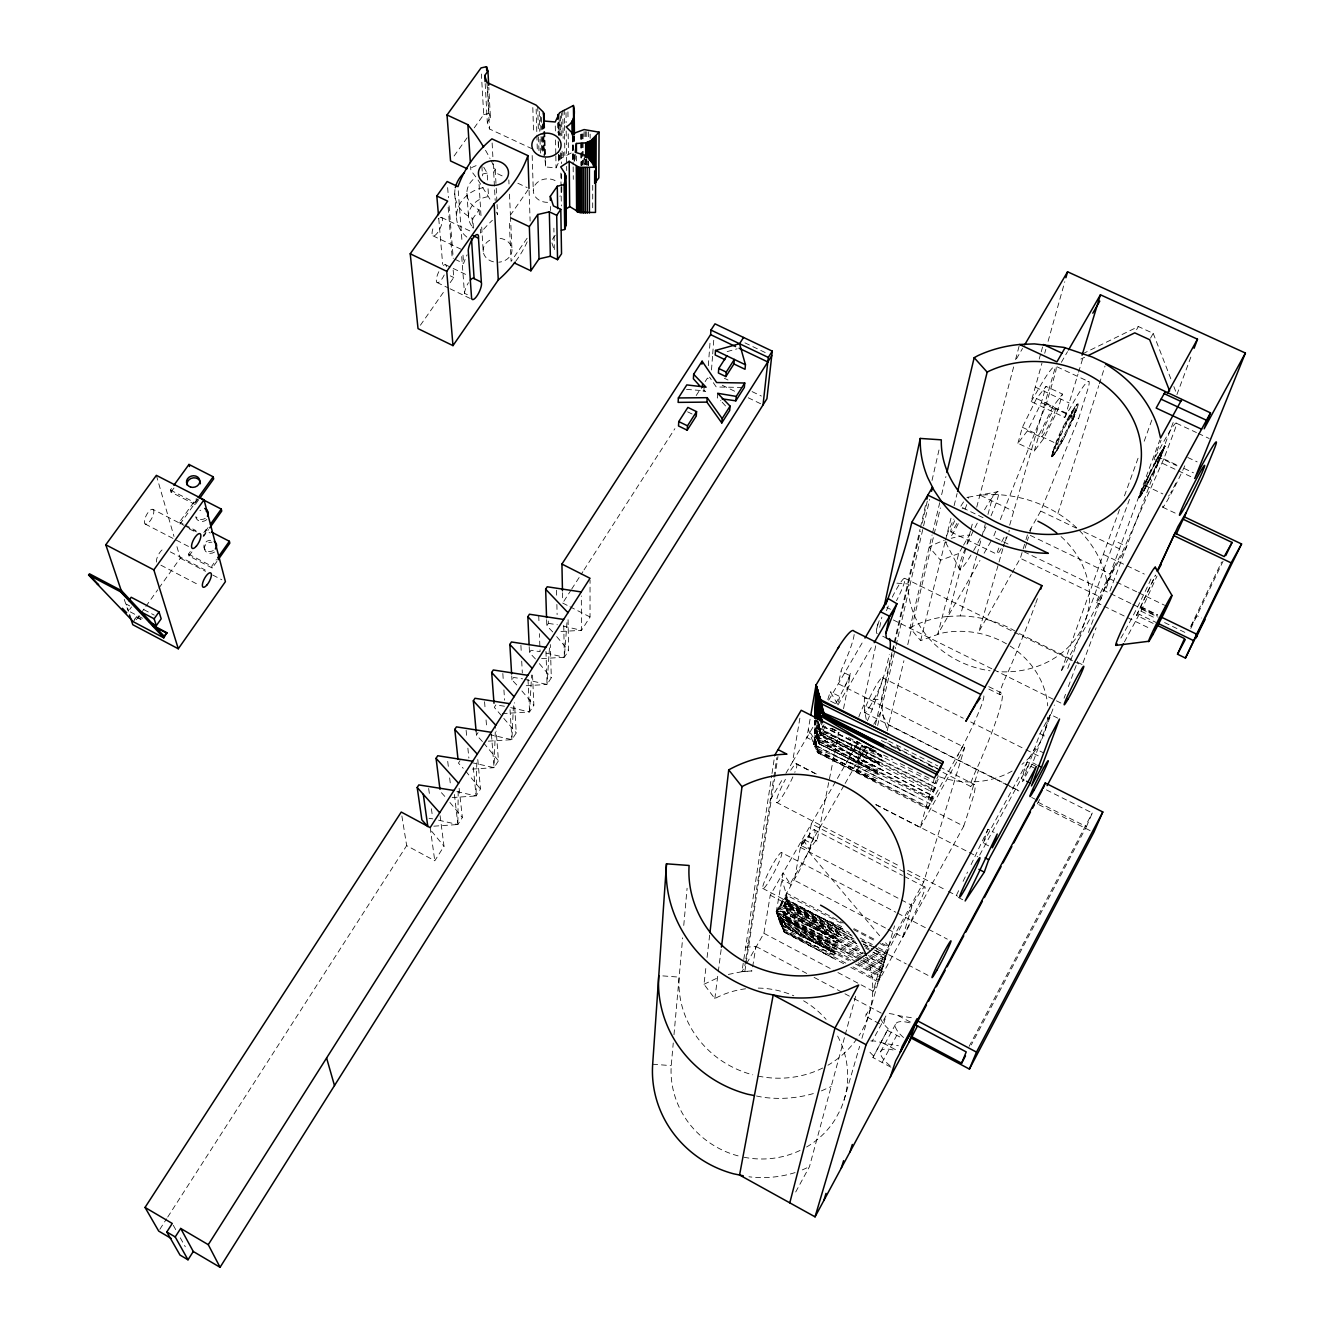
<?xml version="1.0" encoding="UTF-8"?>
<svg xmlns="http://www.w3.org/2000/svg" width="1334" height="1334" viewBox="0 0 1334 1334"><rect width="100%" height="100%" fill="white"/><g stroke="black" fill="none" stroke-linecap="round" stroke-linejoin="round"><path stroke-width="0.75" stroke-dasharray="5 3.75" d="M560.964 631.482L581.507 630.348L590.028 616.975L590.045 580.323M590.145 138.269L590.145 134.1M592.73 185.309L592.696 207.921L591.696 206.336M983.825 695.914A53.877 4.486 -63 0 1 963.548 744.655L927.564 808.888L817.659 752.743L815.074 746.94L815.107 720.327M817.859 721.394L818.259 729.481L818.292 722.028L820.894 735.317L816.525 726.68L816.441 720.443M433.833 826.18L457.862 824.529L458.212 789.878M815.674 719.693L815.508 736.001L819.276 744.055L930.415 799.95L933.116 795.831L814.791 735.551L815.191 719.376M452.176 797.549L476.055 795.948L476.788 762.865M814.924 720.16L814.124 744.956L815.074 746.94M472.319 769.084L494.064 767.667L495.498 725.729M1138.886 498.032L1150.775 470.018L1165.516 444.922L1156.945 466.133L1143.838 491.179L1138.886 498.032L1151.225 470.485L1164.732 445.373M488.311 741.154L511.906 739.67L513.54 703.235M574.554 161.364L574.554 154.31M502.218 713.607L529.565 711.939L531.616 675.021M526.246 685.709L547.04 684.475L549.508 647.09M927.564 808.888L933.183 796.331L814.791 735.551L814.124 744.956L916.725 796.932M704.135 390.278L705.736 391.662L701.284 390.545L701.601 386.093M703.835 391.029L704.152 386.56M708.321 365.683L710.155 340.837M541.621 658.579L564.365 657.278L567.233 619.159M711.489 370.002L712.556 355.945M712.706 353.944L713.773 339.887M717.659 393.28L717.308 397.715L720.927 400.85M790.645 885.409L790.162 883.908L781.924 879.59L786.676 895.314L785.359 901.384C780.223 905.986 794.097 935.434 782.925 911.539L776.288 911.656L783.075 872.92L858.012 742.621M816.191 719.51L815.508 736.001L880.323 768.901M1139.736 497.449L1155.461 467.817L1165.516 444.922M738.102 1155.878A88.744 85.009 20.2 0 1 671.235 1065.633L673.253 1042.988M673.987 1034.75L682.658 937.852M683.758 925.446L687.093 888.227M745.556 988.794A88.744 85.009 20.2 0 0 716.391 997.749L714.841 998.599L703.985 984.259L706.12 965.699M707.07 957.462L709.688 934.784M714.841 998.599L718.009 973.903M718.276 971.852L721.177 949.224M808.687 837.652L811.339 823.828L905.419 872.569M1063.698 438.953L1078.089 405.403L1077.972 403.935L1076.972 404.269C1065.966 420.027 1055.894 437.986 1051.776 456.745L1054.727 454.044L1063.698 438.953L1073.336 418.909L1078.089 405.403M1051.592 455.411L1066.033 421.611M728.331 974.437L741.937 971.702L771.686 775.571M772.002 773.52L774.787 755.127M745.606 960.83L744.655 966.967L741.937 971.702L752.009 970.902L741.937 971.702M745.906 958.796L776.805 757.679M744.856 971.219L745.806 965.082M746.123 963.048L774.487 779.089M774.804 777.055L777.955 756.611M752.659 966.816L755.944 946.44L745.639 947.257L748.424 942.438M746.69 963.415L763.898 933.3L770.268 895.197L783.075 872.92L790.162 883.908L809.655 849.975A18.443 2.034 -62.6 0 1 816.942 841.087L838.652 732.966M799.866 718.226L792.546 761.981L784.459 775.821M810.072 719.209L806.853 737.552L816.191 742.304L825.529 726.28M929.981 800.533L935.568 787.377L816.525 726.68L815.508 736.001L814.791 735.551M932.349 798.449L815.091 739.653L814.124 744.956L808.304 729.264L816.191 742.304M834.901 954.894L783.942 931.816L781.657 917.959L776.288 911.656L799.166 871.002A45.589 5.253 -62.7 0 0 812.039 831.065L800.4 847.373L794.314 880.207L886.176 928.331M858.979 959.063L781.657 917.959L785.359 925.913L782.925 911.539L784.942 911.089L783.558 912.406L786.827 918.876L861.23 958.946M841.12 923.095L786.676 895.314L776.288 911.656L782.024 926.93L776.288 911.656L783.992 905.102L787.927 913.056L785.359 901.384L776.288 911.656L780.423 924.462L848.457 960.447M789.128 906.553L786.676 895.314L785.943 899.383L788.961 906.603L786.743 901.234L788.961 906.603L855.428 941.554M818.025 751.759L817.659 752.743L815.091 739.653L818.025 751.759L815.841 742.721L817.992 750.892L928.147 806.903M877.172 772.486L819.493 743.938L816.541 730.265L818.976 743.672L877.505 772.936L816.608 738.169L816.541 730.265L819.276 744.055L816.541 730.265L934.834 789.945M819.86 720.46L822.561 726.396L822.928 725.429M801.451 845.689L802.718 838.869L810.972 843.155L809.655 849.975L801.451 845.689A18.409 2.101 -62.6 0 1 807.137 837.135L807.737 836.535A18.409 2.101 -62.6 0 1 808.788 836.885L816.942 841.104M854.16 634.517A53.243 7.204 -63.1 0 1 841.687 669.118L838.302 683.775L964.715 747.49L923.695 882.041L883.592 954.877L873.153 991.229L836.735 971.919M827.78 699.516L830.282 691.746L837.985 704.919L839.636 696.465A23.462 3.035 -63.1 0 0 851.092 670.902M843.522 708.688L850.125 675.738L840.77 671.035M801.2 846.173L802.718 838.869L809.655 849.975M876.771 628.798L878.389 621.194M866.116 746.79L857.412 762.014L849.224 757.862L852.976 740.453M866.283 719.476A101.367 90.345 15.9 0 1 864.399 698.499L875.754 645.656M879.673 627.364L881.857 617.192M845.139 783.442L857.412 762.014L861.247 744.655M873.153 991.229L963.732 826.18L856.645 771.419L862.464 745.156M875.421 724.829L891.929 652.493M892.379 650.475L893.763 644.422M894.23 642.404L919.993 529.415M920.46 527.397L925.979 503.185M886.76 727.864A83.709 74.587 15.9 0 1 881.857 699.733L892.546 653.026M893.013 650.992L920.41 531.182M922.278 523.078L927.38 500.734M932.016 480.44L938.986 449.992M877.655 725.546L895.664 647.257M896.131 645.239L929.681 499.366M1006.52 643.855A83.709 74.587 15.9 0 0 940.837 633.333L920.643 640.603L909.971 627.93L932.066 534.951M932.533 532.933L939.72 502.718M941.637 494.664L945.939 476.538M887.193 730.799L903.918 660.73M907.754 644.639L933.667 536.068M934.15 534.05L940.387 507.921M920.643 640.603L945.056 542.054M945.556 540.037L951.075 517.775M954.093 505.653L957.095 493.513M1150.125 479.74L1150.775 477.172M1153.627 465.783L1154.294 463.131M962.598 546.823L958.696 553.577L937.785 634.2L979.973 560.43M909.971 627.93L913.156 626.18A101.367 90.345 15.9 0 1 947.974 616.408L966.066 547.657M1013.64 366.917L976.221 509.054M1019.059 346.306L1015.224 360.914L1022.544 348.441M970.468 531.015L966.583 545.723L969.268 539.553A43.372 4.786 -63.5 0 1 974.137 529.298M970.985 529.014L973.086 521.027M795.698 1191.996L809.455 1166.683L844.672 1036.768M845.206 1034.784L856.011 994.964M947.957 616.425L960.313 615.891L976.555 556.195M977.105 554.21L981.44 538.302M981.974 536.301L985.226 524.362M987.944 514.424L993.346 494.53L979.906 495.081L1013.69 511.322M1039.203 359.063L1040.737 353.593M1041.237 351.776L1043.271 344.472M1017.909 443.272L1022.378 427.28L1036.568 398.549L1046.023 386.393L1062.498 394.097L1057.662 410.322L1043.688 438.519L1034.3 451.042L1017.909 443.272L1027.43 430.849L1041.354 402.668L1046.023 386.393M1029.548 530.815L1040.72 511.055L1078.539 418.859L1088.311 387.61A53.31 5.253 -63.7 0 0 1073.536 402.101L1064.782 417.425L1031.182 401.617L1041.937 363.232M1044.722 353.293L1045.839 349.325M1048.074 341.371L1064.782 281.724M879.473 1023.695L865.516 1016.241L866.2 1013.84M875.804 804.719L920.21 827.514L934.45 777.989M855.428 963.998L880.39 977.188L877.605 981.607L882.158 971.119L862.431 960.697M882.158 971.119L879.373 975.554L883.942 965.016L869.485 957.395M883.942 965.016L881.14 969.451L885.759 958.796L873.036 952.092M885.759 958.796C875.754 974.72 894.997 940.887 884.742 956.995L873.753 951.209M1002.851 548.808L978.873 631.649L1011.205 574.437M1003.418 546.823L1006.27 536.968M1009.688 525.129L1055.761 365.866M844.022 1100.133L859.613 1046.306M861.931 1038.336L894.547 925.846M1000.317 519.576L1046.406 403.768L1054.527 375.821A53.143 5.92 -63.8 0 0 1056.195 367.5M1034.3 451.042L1038.936 435.101L1053.176 406.353L1062.498 394.097M902.718 937.002L912.173 905.536A46.04 3.268 -62.8 0 1 924.579 890.078A46.04 3.268 -62.8 0 1 902.718 937.002L888.01 929.298M883.658 1023.695L886.093 1015.674L872.102 1041.37M1012.223 572.636L1020.327 558.296L1025.412 541.554M1025.979 539.703L1027.664 534.117L1110.305 573.937L1123.095 550.558L1163.798 458.896L1174.103 431.649A55.628 3.602 -63.5 0 0 1162.548 443.788L1153.977 459.346L1194.747 478.506M1025.146 548.074L1026.813 542.538M1027.38 540.704L1028.497 537.018M1064.782 417.425L1077.989 374.104M1078.572 372.186L1083.258 356.778M1029.665 533.216L1031.415 527.497M1060.347 445.072L1064.065 436.301M1065.666 424.362L1069.468 415.374M890.895 1067.183L872.936 1057.545L888.194 1028.681A30.932 9.855 29.1 0 1 881.174 1019.576M872.936 1057.545L888.194 1028.681M1057.895 513.39L1098.749 385.693M1099.366 383.725L1105.019 366.05M930.865 804.152L813.356 744.155L820.243 722.795M969.451 798.282L978.406 770.485M963.732 826.18L972.603 798.899A198.399 14.224 -62.7 0 0 972.369 784.709A38.069 2.768 -63 0 1 979.239 763.348A221.427 17.275 -62.8 0 0 1001.767 693.113A41.071 3.202 -63.2 0 1 1009.738 668.301A361.864 31.699 -62.8 0 0 1035.184 604.836M988.661 845.873L983.158 843.055L987.944 829.264L994.13 832.416M1119.526 509.521L1060.847 672.069L1101.517 597.615L1020.327 558.296M1124.462 495.864L1139.253 454.894M1144.188 441.237L1151.926 419.776M1050.408 714.49L1039.953 733.7L1022.644 781.474L1032.766 762.831L1050.408 714.49L1057.729 718.126M545.056 159.83L545.656 166.967L556.061 167.867L560.363 158.713L573.82 151.642M1045.222 730.082L1054.377 705.036M1067.75 668.417L1129.998 497.966M1064.065 698.182L1065.499 694.314M1068.367 686.593L1077.672 661.481M1088.427 632.516L1159.83 439.97M1176.921 394.581L1191.295 355.878M1113.973 567.233L1105.136 590.995M1153.977 459.346L1161.114 440.17M1146.806 485.943L1148.491 481.441M1155.944 461.464L1157.679 456.812M1083.025 662.698L1096.114 627.83M1109.921 591.029L1174.32 419.443M867.467 720.794L872.236 709.304A219.176 27.047 -62.7 0 0 889.278 654.344M1057.278 450.225L1061.747 440.52M1068.017 420.077L1072.569 410.188M1090.128 830.632L1037.268 803.885L1037.935 802.184L1086.393 826.68L971.285 1044.889M822.561 726.396L934.901 783.508L938.135 779.306L932.416 792.113L820.894 735.317L818.292 722.028L820.193 734.084L879.573 764.332L820.894 735.317M995.714 531.165L993.413 536.952L1011.405 545.656M800.4 847.373L912.173 905.536L884.742 956.995M1153.16 623.378L1136.568 615.341L1155.427 575.087M1124.429 641.887L1140.987 611.139L1156.995 576.055M1143.838 491.179L1146.44 485.042M1157.995 457.845L1160.68 451.526M1054.727 454.044L1059.63 444.072M1070.151 416.508L1075.121 406.403M1086.393 826.68L1092.296 813.006L1045.039 789.194M1141.42 495.114L1144.789 487.727M1159.646 455.177L1163.081 447.624M1136.568 615.341L1155.594 575.354M1052.843 456.261L1057.862 446.69M1071.902 413.907L1076.972 404.269M958.646 890.678L955.994 896.248L963.298 900.05M963.081 881.374L967.534 872.069M971.085 864.615L987.944 829.264M936.151 780.123L934.901 783.508M1190.762 626.313L1221.577 562.081M1190.778 628.447L1223.061 561.214M850.125 675.738L844.572 687.06M1051.776 456.745L1055.728 447.607M1073.97 413.173L1077.972 403.935M936.885 778.672L938.352 775.804M1138.936 496.815L1143.105 488.861M1161.247 454.21L1165.399 446.29M969.118 1046.39L1092.296 813.006M1037.268 803.885L1041.204 796.581M882.091 1062.464L896.765 1035.334M983.158 843.055L1034.617 748.391L1043.688 752.943M979.673 855.077L1028.547 765.149L1035.684 768.734M880.623 1051.776L895.431 1024.462M865.516 1016.241L870.385 1007.32L884.342 1014.757M1139.903 493.863L1143.772 486.827M1160.563 456.295L1164.382 449.358M813.356 744.155L824.062 724.729M835.734 703.535L839.636 696.465L830.282 691.746M1190.979 626.413L1196.898 615.708L1201.684 618.009M920.21 827.514L964.715 747.49M849.224 757.862L858.012 742.221M857.412 762.014L866.183 746.39M1150.542 338.119L1153.226 333.367L1138.369 326.547L1084.442 352.926M1136.568 329.715L1138.369 326.547M810.972 843.155L844.122 785.226M984.108 553.21L991.345 540.57M1052.309 452.376L1056.228 445.489M1073.436 415.324L1077.305 408.538M856.645 771.419L870.185 747.807M873.77 724.245L880.757 712.089L888.561 725.062L1007.804 785.359M1061.347 362.331L1067.517 351.676M963.565 545.139L969.418 535.001A107.537 94.497 14.9 0 0 951.242 538.286M1031.182 401.617L1040.003 386.393A53.143 5.92 -63.8 0 1 1054.06 366.483M837.985 704.919L873.186 644.422M770.285 800.05L783.442 777.555M817.258 719.776L792.546 761.981L814.757 773.386M828.697 700.217L863.965 639.82M1141.704 489.361L1145.022 483.725M1159.296 459.413L1162.531 453.91M1053.893 447.807L1057.328 442.354M1072.319 418.492L1075.688 413.156M401.884 815.991L406.67 845.606L434.784 860.78L444.005 846.273L439.703 812.739M438.569 820.177L457.862 824.529L462.348 817.492L459.029 787.31M456.862 791.612L476.055 795.948L480.49 788.994L477.472 756.178M471.169 762.481L494.064 767.667L498.449 760.78L496.231 731.182M489.111 734.467L511.906 739.67L516.241 732.85L514.474 702.718M510.672 707.62L529.565 711.939L533.85 705.169L532.516 674.537M524.512 679.289L547.04 684.475L551.309 677.772L550.325 644.555M546.156 653.076L564.365 657.278L568.584 650.642L568.067 618.676M460.03 760.597L458.429 763.081L463.198 768.301M482.424 741.521L476.455 735.084L478.039 732.616M495.881 704.902L494.297 707.337L516.241 732.85M516.725 684.942L511.973 679.873L513.54 677.455L522.628 678.856M535.418 658.946L529.481 652.676L531.015 650.275L540.087 651.676L539.403 633.667M552.743 631.949L546.807 625.746L548.341 623.378L548.224 619.309M159.83 1229.331L166.583 1218.809M167.717 1217.058L406.67 845.606M563.815 601.301L570.552 590.845M571.669 589.094L582.891 571.669M584.009 569.918L674.887 428.664M696.198 395.531L700.683 388.561M705.169 381.591L707.404 378.106L711.122 379.89M1144.255 483.608L1146.756 479.79M1157.562 463.348L1159.996 459.63M473.437 228.181L472.803 218.543L479.089 209.872A23.879 19.693 -2.5 0 1 474.154 178.589M552.409 239.37L555.811 234.4M843.672 963.648L784.175 932.216L776.288 911.656L785.292 898.532L842.054 928.731L785.076 899.199L776.288 911.656L781.24 925.112L835.984 953.86L776.288 911.656L783.908 906.17L857.979 946.406M527.113 238.236L511.105 261.397L509.271 221.094M510.255 215.391L528.998 188.478M420.41 325.213L445.423 289.445M450.192 282.625L453.76 277.522L453.093 269.251M490.895 160.213A272.57 225.446 -8.7 0 1 494.147 167L495.248 169.685L493.68 171.919L504.836 177.139M216.942 561.397L212.256 568.034L211.756 566.183L216.458 559.53M133.433 621.811L136.435 616.642L134.717 619.059M136.368 619.743L139.92 614.741M141.121 613.09L144.672 608.087M145.856 606.42L157.729 589.795M158.913 588.127L180.273 558.179L176.288 544.372M212.256 568.034L189.028 555.978L188.494 554.11L190.862 550.809M203.819 532.616L206.17 529.298L206.67 531.199L210.238 533.033M208.054 527.63L203.235 534.384L203.752 536.335L208.554 529.581M189.028 555.978L192.563 551.025M203.135 536.151L206.67 531.199M454.094 155.995L467.117 137.802M474.237 127.864L483.708 114.641L481.391 74.02M142.471 618.326L128.598 611.005L131.532 606.92M532.233 148.841L489.511 128.981L487.31 122.128L490.428 117.759L488.811 87.327M198.099 498.883L180.023 524.079L179.473 522.128L196.381 498.599M198.699 499.733L195.248 504.552L194.697 502.518L196.998 499.3M195.248 504.552L171.002 492.096L170.435 490.062L172.753 486.86M171.002 492.096L174.487 487.31M935.568 787.377L932.416 792.113M1056.245 442.021L1058.946 438.369M1070.702 422.461L1073.336 418.909M1147.34 477.005L1148.874 475.271M1155.461 467.817L1156.945 466.133M780.423 924.462L835.984 953.86M787.343 897.999L785.943 899.383L789.261 905.903L838.869 932.749M1059.196 435.418L1060.964 433.833M1068.701 426.947L1070.418 425.413M850.608 960.347L785.643 925.279L782.241 918.509L783.725 917.392L835.301 949.224L785.443 923.778L782.241 918.509L837.318 947.44M945.706 542.521L959.746 569.385L961.681 568.234A43.372 4.786 -63.5 0 0 971.552 554.144M703.985 984.259L719.376 977.072M1080.89 359.079L1084.609 357.279M802.334 1169.901L809.455 1166.683M821.427 1090.879L831.182 1086.526M784.342 932.183L776.288 911.656L784.292 908.437L839.853 936.852M727.147 351.609L737.135 348.808M958.696 553.577L940.553 560.263L929.181 547.04L932.566 545.206A107.537 94.497 14.9 0 1 944.255 540.42M483.191 187.677L479.64 188.494A35.568 29.481 -2.5 0 0 467.267 237.435M483.708 114.641L489.044 113.44L487.61 87.027M968.034 497.248L998.182 491.662M832.866 957.862L784.459 931.549L776.288 911.656L784.942 911.089M742.321 387.427L716.258 386.993L709.588 377.172M896.915 583.175L908.337 583.975A91.312 79.69 14.5 0 0 990.061 670.802M960.313 615.891C980.457 616.325 1000.483 621.977 1017.642 632.583M864.399 698.499L881.874 699.733M662.848 975.904L679.139 977.122A97.315 91.963 16.3 0 0 752.76 1074.82M652.676 1064.215L671.235 1065.633M686.526 389.378L701.284 390.545M845.823 963.131L784.425 930.865L776.288 911.656L782.708 912.189L862.431 953.81M548.341 623.378L557.362 624.746M499.533 705.469L505.019 706.32M429.048 818.292L432.783 818.876M889.228 1013.573A30.932 9.855 29.1 0 1 898.266 1015.624L913.34 1018.025M870.819 1040.92A31.066 9.588 29.2 0 1 883.325 1043.155L898.382 1045.739M756.445 1095.998L762.581 1097.215A117.842 111.356 16.3 0 0 816.191 1092.696M563.398 626.146L581.507 630.348L581.307 595.981M833.85 955.344L784.259 930.031L776.288 911.656L863.582 956.411M821.277 734.3L819.059 725.129L820.743 731.149L882.374 757.345M817.509 748.641L878.239 774.57M841.704 926.596L788.778 903.235L785.292 898.532M838.636 939.403L786.36 916.258L783.558 912.406L862.264 953.577M835.634 951.892L784.008 928.981L776.288 911.656L783.725 917.392M877.255 778.706L816.975 751.509L815.091 739.653L817.875 752.609L875.154 780.957M788.377 905.419L840.954 929.765M785.959 918.392L837.885 942.488M1057.028 366.817L1088.961 381.707M1176.388 423.228L1196.431 432.549M1198.249 433.4L1209.188 438.502M1187.76 457.479L1197.148 461.881M1035.251 387.093L1069.184 402.985M1036.568 398.549L1053.176 406.353M517.842 183.242L527.147 187.594M1046.406 403.768L1078.539 418.859M1163.798 458.896L1176.788 464.982M1184.208 468.467L1193.48 472.82M1055.294 408.654A15.558 1.634 -63.8 0 1 1046.023 430.532A15.558 1.634 -63.8 0 1 1043.822 428.581A15.558 1.634 -63.8 0 1 1055.294 408.654L1071.786 416.408A15.574 1.534 -63.7 0 1 1062.414 438.269A15.574 1.534 -63.7 0 1 1060.363 436.401A15.574 1.534 -63.7 0 1 1071.786 416.408M1159.229 457.479A15.708 1.017 -63.5 0 1 1149.274 479.273A15.708 1.017 -63.5 0 1 1148.057 477.772A15.708 1.017 -63.5 0 1 1159.229 457.479L1176.988 465.816M1041.354 402.668L1057.662 410.322M1022.378 427.28L1038.936 435.101M1041.487 436.535L1057.945 444.305M1145.156 485.543L1162.864 493.913M1027.43 430.849L1043.688 438.519M1162.748 507.22L1177.705 514.29M441.554 217.475L470.485 231.216M744.922 342.855L766.4 353.11M454.977 189.661A36.035 29.732 -2.5 0 0 467.017 215.308L472.803 218.543M432.983 235.835L461.847 249.608M1118.042 542.354L1126.646 546.473L1107.053 582.291L1105.119 573.487A110.572 96.498 14.5 0 0 993.346 494.53M1040.72 511.055L1076.288 528.114M1083.775 531.699L1123.095 550.558M454.994 259.28L463.615 263.415A131.282 110.539 -0.1 0 1 467.1 254.794M445.689 264.832L451.309 267.534M453.193 268.434L466.316 274.721M1103.335 554.41L1144.305 574.087M724.312 378.239L728.014 380.023M752.093 391.612L761.364 396.065M450.292 275.855L453.76 277.522M461.714 256.578L464.482 293.297L468.017 294.997M437.035 282.508L448.141 287.844M449.992 288.744L472.203 299.433M722.244 385.243L735.234 391.512M748.207 397.765L763.048 404.902M962.781 507.887L983.141 517.709M1108.704 578.289L1136.651 591.779M1138.519 592.68L1164.615 605.269M1141.137 606.853L1157.695 614.857M1140.703 607.137L1157.512 615.257M1024.012 551.759L1108.821 592.78M1110.655 593.68L1130.932 603.485M1132.766 604.369L1156.728 615.958M1141.754 609.221L1158.129 617.142M1140.987 611.139L1155.511 618.176M1164.582 622.578L1188.194 634M1137.352 613.373L1156.028 622.428M950.925 531.916L997.082 554.31M1096.515 602.568L1102.101 605.269M1103.952 606.17L1150.442 628.731M687.594 411.822L696.265 416.041M1077.572 662.314L1082.291 664.632M904.619 578.239L1072.486 660.747M1074.354 661.664L1079.956 664.415M831.032 728.297L836.501 730.982M822.778 726.246L881.307 755.127M879.239 763.832L821.11 735.184L818.292 722.028L820.593 734.917M814.657 736.952L880.457 769.435M1019.443 633.6L1072.97 660.047M893.33 619.96L991.846 668.801M993.697 669.718L1062.464 703.818M886.827 607.454L890.478 609.271M988.761 686.643L1001.767 693.113M882.724 636.235L886.326 638.036M988.878 689.094L1000.066 694.664M881.307 740.503L940.67 770.568M1039.953 733.7L1047.29 737.368M822.261 725.996L881.641 755.611M816.225 727.63L935.651 787.844M882.208 677.572L963.298 718.242M970.668 721.944L1024.112 748.741M1025.963 749.658L1038.852 756.128M875.488 781.424L817.358 752.326L815.091 739.653M1032.766 762.831L1036.285 764.599M1036.318 766.516L1027.247 761.947L1021.26 778.572L1026.613 781.274M830.248 728.247L839.436 732.866M848.607 737.502L859.63 743.038M866.983 746.74L876.155 751.359M882.374 760.297L817.292 727.497L817.125 721.427M933 790.062L821.244 733.417L820.743 731.149M872.236 709.304L863.782 705.036A37.686 4.452 -63.1 0 0 857.745 719.926M864.849 712.74L1019.026 790.678M1009.655 786.293L1018.842 790.945M1031.716 797.449L1035.384 799.299M830.548 701.15L836.135 703.968M930.532 798.582L819.61 742.271L817.409 733.867L878.156 770.168M888.527 740.97L937.869 765.983M939.703 766.917L974.42 784.509M886.61 742.704L940.587 770.085M891.195 746.14L900.433 750.825M911.539 756.461L918.926 760.213M928.181 764.899L935.568 768.651M942.971 772.403L970.702 786.46M883.525 755.077L892.796 759.796M900.217 763.582L915.074 771.119M916.925 772.069L931.766 779.623M839.886 930.148L789.061 904.319L785.943 899.383L849.358 932.566M562.698 603.051L568.167 605.836M569.985 606.77L590.028 616.975M836.835 942.905L786.626 917.325L783.558 912.406L838.986 941.437L782.925 911.539M836.835 949.374L781.957 921.244L776.288 911.656L781.574 918.993L858.329 960.73M796.265 763.665L816.641 774.12M875.921 804.552L977.805 856.845M170.435 490.062L194.697 502.518M808.554 836.151L816.725 840.37M179.473 522.128L183.125 524.012M184.959 524.962L195.931 530.615M153.01 509.388A8.287 3.118 -62.3 0 1 149.475 521.744A8.287 3.118 -62.3 0 1 144.822 518.976A8.287 3.118 -62.3 0 1 153.01 509.388L183.809 525.296M185.626 526.23L196.498 531.849M189.161 528.798L194.631 531.616M831.932 728.314L837.452 731.182M870.618 748.407L876.138 751.275M776.421 802.334L900.333 866.5M907.72 870.318L946.573 890.428M948.407 891.395L957.662 896.181M907.253 873.52L923.695 882.041M814.107 829.665L902.484 875.454M904.335 876.405L924.579 886.893M145.206 524.029L188.661 546.54M188.494 554.11L211.756 566.183M821.06 732.399L879.59 762.848M819.426 741.27L877.522 771.536M170.318 551.892L205.186 570.002M180.273 558.179L205.553 571.319M212.773 575.071L221.811 579.756M817.809 749.891L875.504 779.99M781.791 852.709A20.31 2.468 -62.6 0 1 768.551 882.041A20.31 2.468 -62.6 0 1 766.433 876.855A20.31 2.468 -62.6 0 1 781.791 852.709L895.814 912.239M897.649 913.206L947.307 939.136M160.88 565.182L199.416 585.276M853.91 928.614L876.855 940.603M842.054 928.731L785.943 899.383L789.211 905.186L853.993 939.053M781.24 925.112L835.818 953.627M882.174 943.405L889.278 947.14L885.259 942.371M840.337 934.867L784.592 905.653L785.359 901.384L852.359 936.185M786.293 893.013L843.321 923.095M853.51 929.581L874.654 940.687M879.956 943.488L888.844 948.157M860.147 938.102L876.605 946.756M878.422 947.707L887.694 952.743M762.748 888.394L851.059 934.867M862.097 940.687L871.285 945.523M873.136 946.49L906.253 963.915M908.087 964.882L928.331 975.538M861.481 940.987L874.254 947.707M876.071 948.657L887.027 954.427M863.165 943.888L868.667 946.773M876.004 950.642L885.176 955.477M770.268 895.197L854.344 939.469M863.498 944.289L872.636 949.091M874.454 950.058L883.592 954.877M864.599 946.373L871.919 950.242M856.695 943.471L784.592 905.653L786.11 904.469L838.319 936.618L787.844 910.922L784.592 905.653L788.027 912.456L837.352 939.119M865.766 948.257L871.219 951.142M856.828 943.755L783.992 905.102M873.153 952.359L885.859 959.046M872.486 954.06L885.176 960.747M859.646 949.308L787.994 911.756L784.592 905.653L787.577 909.871M870.585 955.077L883.341 961.797M866.55 954.61L787.744 913.09L785.509 907.687L837.835 938.669M868.367 955.561L882.925 963.248M869.635 957.612L884.058 965.216M865.382 957.362L883.408 966.867M143.872 609.655L154.26 615.141M129.748 605.953L126.28 604.102L128.598 611.005M136.435 616.642L141.788 619.476M136.652 617.308L143.789 621.077M861.631 957.445L786.793 918.192L783.558 912.406M863.448 958.412L881.557 967.967M863.048 959.896L881.14 969.451M856.361 961.781L785.609 924.612L782.241 918.509L855.261 956.912M860.764 960.013L882.274 971.369M860.113 961.681L881.591 973.036M858.162 962.731L879.773 974.137M857.795 964.149L879.373 975.554M852.976 966.917L878.022 980.173M850.809 967.433L877.605 981.607M788.711 906.186L838.953 932.866M787.51 912.706L837.418 939.236M763.898 933.3L834.917 970.952M898.266 1015.624L911.722 1022.778M755.944 946.44L806.82 973.503M814.073 977.372L843.138 992.829M844.956 993.797L852.226 997.665M854.043 998.632L870.385 1007.32M786.293 919.159L835.918 945.573L786.543 919.56L784.359 914.224L786.71 919.526M785.126 925.513L834.417 951.792L785.359 925.913L783.158 920.527L834.834 951.225M783.942 931.816L832.95 957.979M887.644 1030.465L902.084 1038.169M883.325 1043.155L896.832 1050.375M856.928 741.554L879.873 754.594M441.421 792.696L445.006 796.631M722.178 402.234L725.929 406.37M556.695 636.618L568.584 650.642M808.687 851.659L879.873 936.001M539.386 663.648L551.309 677.772M521.911 690.945L533.85 705.169M483.658 743.005L498.449 760.78M465.633 771.085L480.49 788.994M449.925 802.468L462.348 817.492M431.566 831.132L444.005 846.273M475.788 176.872L470.885 170.502L470.619 166.517M782.241 918.509L785.192 922.728M478.039 180.007L490.795 200.55M483.742 167.2L487.16 173.087L487.61 180.924M173.27 1225.262L176.271 1230.632M180.273 1237.802L185.293 1246.773M788.027 912.456L785.509 907.687L787.927 913.056M785.643 925.279L783.158 920.527L785.526 925.863M776.288 911.656L782.591 923.845M496.531 212.156L497.615 214.791L497.082 204.536M1153.226 333.367L1170.885 378.973M1173.837 386.56L1176.771 394.164M124.245 599.383L128.197 611.072M551.892 242.905L554.344 250.425L553.877 228.164M489.044 113.44L490.428 117.759M156.361 475.354L174.004 536.485M204.052 547.657L204.569 549.541A6.42 5.586 -13 0 0 214.574 552.026M819.643 743.121L817.409 733.867L819.493 743.938M816.541 730.265L818.592 742.871M430.182 827.58L434.784 860.78M428.664 788.461L429.765 796.581M431.399 808.737L432.499 816.858M574.387 156.578L574.637 159.913M447.724 761.38L448.457 767.584M449.658 777.922L450.625 786.193M454.427 794.48L457.862 824.529M466.116 730.332L466.7 736.285M467.884 748.174L468.868 758.079M473.303 767.367L476.055 795.948M476.088 731.049L476.455 735.084M438.769 218.759L442.671 264.265M484.559 701.767L485.059 707.82M486.06 719.926L486.727 727.997M491.429 734.267L494.064 767.667M447.64 187.594L448.441 197.715M449.074 205.82L453.26 258.462M448.157 207.32L452.276 258.929M454.744 193.763L456.511 217.108M458.262 190.779L462.098 242.655M463.015 255.111L463.615 263.415M466.9 193.313L468.501 216.658M502.835 673.487L503.235 679.64M503.918 689.911L504.602 700.167M472.086 218.209L472.736 227.831M479.089 209.872L479.573 217.592M480.307 229.198L480.54 233.066L482.324 230.849A131.282 110.539 -0.1 0 1 492.396 220.277M510.022 709.671L511.906 739.67M479.073 184.442L481.074 216.925M481.707 227.063L483.208 251.426A14.424 12.039 -2.4 0 0 495.031 262.131M481.891 166.05L482.474 175.888M511.739 675.938L511.973 679.873M488.061 188.761L488.511 196.598A23.562 19.526 -2.5 0 0 473.237 227.864M486.993 82.491L489.511 128.981M485.176 83.642L487.31 122.128M495.248 169.685L496.115 186.076M496.215 188.127L496.965 202.485M492.129 142.988L493.13 161.581M493.23 163.648L495.197 200.6M520.91 645.373L521.21 651.292M521.711 661.13L522.328 672.953M528.014 679.39L529.565 711.939M529.198 646.69L529.481 652.676M508.821 179.923L509.004 183.975M509.471 194.147L510.388 214.457M510.472 216.492L511.939 249.008M817.859 719.276L818.259 729.481M538.736 615.658L539.036 623.662M529.081 190.512L530.115 221.06M545.956 651.376L547.04 684.475M532.816 107.554L533.6 133.65M532.183 155.511L533.283 190.679M546.623 619.66L546.807 625.746M536.151 109.088L536.835 133.167M536.885 135.168L537.285 149.208M539.236 111.322L539.786 131.366M540.003 139.386L540.387 153.427L538.986 152.326L538.486 134.267M537.702 106.203L538.419 132.266M542.504 124.395L542.755 134.4M542.805 136.401L543.205 152.426M541.554 117.425L541.854 129.448M542.071 137.469L542.488 153.493M540.553 116.408L541.037 134.434M541.087 136.452L541.521 152.476M556.545 590.212L556.678 596.315M556.878 604.435L557.112 614.59M544.589 123.061L545.456 158.979M545.506 160.98L545.656 166.967M543.989 123.162L544.956 155.845M543.788 122.645L544.572 154.661M543.522 124.012L543.772 134.017M543.822 136.018L544.322 156.028M543.055 123.245L543.205 129.248M543.405 137.252L543.872 155.278M550.508 206.503L550.608 210.572M555.278 125.98L555.394 131.966M555.544 139.937L555.794 153.894M555.828 155.895L556.061 167.867M563.748 625.429L564.365 657.278M562.498 592.796L562.665 601M558.312 124.395L558.479 134.384M558.813 154.394L558.913 160.397M558.046 122.745L558.229 132.733M558.396 142.738L558.562 152.726M558.596 154.727L558.696 160.73M560.53 115.958L560.847 135.968M561.214 153.21L561.381 163.548M561.531 173.904L561.664 182.174M561.697 184.242L561.797 190.445M559.746 120.694L559.98 134.701M560.263 152.71L560.363 158.713M560.814 173.07L561.014 185.376M561.047 187.427L561.347 205.903M558.996 115.358L559.33 135.368M559.663 155.361L559.73 159.363M558.612 121.928L558.846 135.918M559.179 155.928L559.246 159.93M557.929 123.028L558.096 133.016M558.229 141.02L558.362 149.024M558.496 157.012L558.562 161.014M564.232 109.471L564.432 123.495M564.449 125.496L564.866 155.544M562.765 110.322L563.165 138.352M563.365 152.376L563.415 156.378M561.547 113.157L561.897 137.185M562.114 151.192L562.198 157.195M566 112.64L566.116 122.661M566.183 130.999L566.616 164.315M566.633 166.4L566.7 170.569M567.934 111.823L568.034 119.843M568.201 133.867L568.434 153.91M573.87 135.801L573.92 141.804M574.054 155.778L574.104 161.764M573.57 136.768L573.803 162.731M572.886 135.751L573.153 164.816M573.17 166.9L573.287 179.356M572.586 136.702L572.82 160.647M572.353 137.035L572.569 160.98M576.471 155.895L576.505 162.114M575.237 154.327L575.304 162.581M574.437 135.918L574.454 142.304M574.22 136.552L574.204 142.655M574.304 154.644L574.37 162.648M583.041 133.834L583.158 165.032M582.208 133.95L582.341 165.149M581.557 134.1L581.624 150.725M581.641 152.81L581.691 165.283M581.107 134.217L581.19 150.859M581.19 152.926L581.257 165.416M580.84 134.3L580.924 150.942M580.94 153.026L580.99 165.499M586.193 159.33L586.21 165.549M585.893 159.446L585.909 165.633M585.726 159.43L585.743 165.649M585.326 131.616L585.343 139.937M585.192 159.046L585.209 165.233M584.609 154.644L584.625 164.949M584.092 131.649L584.109 139.97M583.925 158.496L584.192 164.932M588.627 161.531L588.627 165.649M588.361 131.783L588.361 138.019M588.377 160.897L588.377 165.049M587.61 160.964L587.61 165.099M586.743 131.649L586.76 139.97M586.727 155.861L586.843 165.366M867.083 957.312A97.315 91.963 16.3 0 1 859.096 1035.517M856.928 1038.752A97.315 91.963 16.3 0 1 827.93 1065.216M822.628 1068.05A97.315 91.963 16.3 0 1 756.778 1075.804M795.097 1172.586A107.47 102.935 20.2 0 1 748.941 1176.788M806.553 1147.023A88.744 85.009 20.2 0 0 835.051 1119.61L840.187 1110.155A88.744 85.009 20.2 0 0 836.585 1034.184M800.067 1150.442A88.744 85.009 20.2 0 1 741.771 1156.778M758.262 988.094A88.744 85.009 20.2 0 1 793.797 995.814M803.602 1000.8A88.744 85.009 20.2 0 1 826.079 1019.376M1047.657 717.158A83.709 74.587 15.9 0 1 1041.921 738.903L1037.402 747.24A83.709 74.587 15.9 0 1 1021.944 764.365M1012.122 771.052A83.709 74.587 15.9 0 1 937.418 776.054M900.05 750.042A83.709 74.587 15.9 0 1 896.298 745.256M1010.038 646.006A83.709 74.587 15.9 0 1 1047.724 705.819M1061.047 536.585A91.312 79.69 14.5 0 1 1082.958 626.43A91.312 79.69 14.5 0 1 997.749 671.619M1037.418 598.633A361.864 31.699 -62.8 0 1 1035.751 603.268M956.828 523.428A13.407 1.601 -63.6 0 1 950.775 531.766A13.407 1.601 -63.6 0 1 955.294 519.46M962.181 508.171A13.407 1.601 -63.6 0 1 962.981 508.421M1009.038 530.198A13.457 1.367 -63.5 0 1 1008.904 532.016M1007.203 536.551A13.457 1.367 -63.5 0 1 1002.818 545.689M1001.234 548.557A13.457 1.367 -63.5 0 1 998.883 548.024M1001.701 541.921A13.457 1.367 -63.5 0 1 1004.886 535.918M892.279 597.148A21.227 2.701 -63.4 0 1 904.819 578.322A21.227 2.701 -63.4 0 1 896.515 600.684M886.51 610.689A21.227 2.701 -63.4 0 1 889.244 603.702M790.728 770.235A21.911 2.885 -62.8 0 1 794.797 772.353M792.88 776.888A21.911 2.885 -62.8 0 1 777.088 802.634A21.911 2.885 -62.8 0 1 785.393 779.356M877.338 633.55A40.62 5.153 -63.4 0 1 879.673 619.426M962.581 746.54A23.712 1.951 -63 0 1 957.629 756.061M966.783 504.586A25.246 3.002 -63.6 0 1 964.932 509.388M958.312 523.662A25.246 3.002 -63.6 0 1 951.075 536.401M946.857 541.921A25.246 3.002 -63.6 0 1 945.289 541.587M946.823 535.418A25.246 3.002 -63.6 0 1 953.893 519.076M960.88 506.136A25.246 3.002 -63.6 0 1 965.099 499.783M966.917 497.749A25.246 3.002 -63.6 0 1 968.401 498.282M1150.959 579.039A43.822 2.151 -63.2 0 1 1124.195 632.299M1123.378 633.767A43.822 2.151 -63.2 0 1 1120.56 638.619M903.502 1037.502A30.832 9.822 29 0 1 910.071 1022.945M890.145 1065.799A30.982 9.538 29.1 0 1 895.197 1050.525M873.47 1055.811A31.066 9.588 29.2 0 1 867.8 1049.508M1175.854 483.091A15.741 0.884 -63.4 0 1 1170.702 492.78M1169.451 494.864A15.741 0.884 -63.4 0 1 1168.584 496.115M984.542 509.755A43.372 4.786 -63.5 0 1 998.366 491.779A43.372 4.786 -63.5 0 1 990.895 516.141M986.009 526.83A43.372 4.786 -63.5 0 1 983.575 531.849M980.207 538.486A43.372 4.786 -63.5 0 1 973.486 550.842M959.746 569.385A43.372 4.786 -63.5 0 1 965.066 549.141M974.987 527.597A43.372 4.786 -63.5 0 1 978.489 520.777M1184.792 465.799A27.847 1.551 -63.4 0 1 1182.374 471.152M1180.99 474.12A27.847 1.551 -63.4 0 1 1167.85 499.65A27.847 1.551 -63.4 0 1 1162.864 506.103M440.17 217.525A10.138 3.318 -65.3 0 1 441.237 225.696A10.138 3.318 -65.3 0 1 433.517 235.968A10.138 3.318 -65.3 0 1 434.05 225.663M438.386 218.859A10.138 3.318 -65.3 0 1 439.019 218.276M443.322 265.416A9.855 3.152 -65 0 1 446.406 266.833M444.222 274.954A9.855 3.152 -65 0 1 436.868 282.358A9.855 3.152 -65 0 1 439.603 270.185M485.509 150.275A272.57 225.446 -8.7 0 1 490.028 158.546M561.297 187.41A14.257 11.773 -1.1 0 1 559.913 196.348M547.574 202.351A14.257 11.773 -1.1 0 1 534.367 186.193A14.257 11.773 -1.1 0 1 557.579 182.174M464.482 293.297A9.872 3.052 -64.9 0 1 468.434 282.725M527.18 241.821A129.215 106.703 -4.5 0 1 515.141 262.064M500.1 238.352A14.424 12.039 -2.4 0 1 511.973 250.592A14.424 12.039 -2.4 0 1 498.799 262.214M483.208 251.442A14.424 12.039 -2.4 0 1 492.68 238.986M482.424 174.17A23.879 19.693 -2.5 0 1 487.16 173.087M471.552 167.7A36.035 29.732 -2.5 0 1 478.189 164.916M205.269 518.359A6.57 5.686 -12.7 0 1 196.098 516.992M206.837 519.51A6.57 5.67 -12.7 0 1 200.1 521.227A6.57 5.67 -12.7 0 1 195.748 516.758M199.9 510.522A6.57 5.67 -12.7 0 1 200.767 510.238M156.478 562.098A8.071 2.951 -62 0 1 159.563 552.826A8.071 2.951 -62 0 1 165.133 549.291M213.34 550.625A6.42 5.586 -13 0 1 203.885 546.907A6.42 5.586 -13 0 1 211.889 540.353M204.519 549.358A6.42 5.586 -13 0 1 211.939 542.188M869.368 707.287A19.693 2.334 -63.1 0 0 882.641 678.056A19.693 2.334 -63.1 0 0 868.534 700.15A19.693 2.334 -63.1 0 0 869.368 707.287M1098.899 599.133A13.573 0.834 -63.3 0 0 1108.704 578.756A13.573 0.834 -63.3 0 0 1100.2 593.397A13.573 0.834 -63.3 0 0 1098.899 599.133"/><path stroke-width="1.5" d="M590.779 161.481L590.779 140.77L599.066 132.149L584.075 129.581L572.87 133.667L566.133 126.847C574.27 122.795 575.638 113.373 573.403 105.503L559.63 112.69L555.211 121.978L544.539 121.077L543.221 111.989L536.035 105.069L486.993 82.491L484.742 75.538L487.944 71.086L486.51 66.7L481.04 67.917L447.023 114.974L450.542 160.964L467.183 168.768M592.029 162.731L592.063 139.937M593.347 165.883L593.397 138.936M594.681 170.919L594.647 183.375L598.833 177.872L599.066 132.149M594.697 166.783L594.781 137.736M590.779 140.77L585.693 142.871L576.371 143.488L575.221 152.276L586.727 155.861L595.648 167.267L595.498 212.423L579.373 212.456L569.685 206.57L569.184 161.314L560.714 166.9L565.132 173.703L565.766 177.222L564.065 184.592L564.716 229.465L561.397 230.282M595.998 182.008L596.165 136.351M815.708 717.642L816.041 685.026L839.62 645.489A53.243 7.204 -63.1 0 1 853.943 631.165L980.123 694.064M814.991 718.092L816.041 685.026L822.378 707.037L816.041 685.026L810.772 715.191M815.241 717.358L816.041 685.026L821.16 701.084L888.911 734.267M815.157 718.259L816.041 685.026L821.594 703.885L942.371 763.982L938.019 772.719L824.595 715.441L816.041 685.026L816.191 717.492M564.716 229.465L566.216 220.343M693.663 374.287L706.07 387.193L686.793 384.909L678.372 397.949L678.122 402.384L706.887 402.118L721.794 422.945L729.681 410.522L730.082 406.103L717.659 393.28L736.251 396.398L744.756 383.008L716.625 382.541L702.118 361.197L693.663 374.287L693.38 378.773L699.7 385.776M678.756 421.577L678.506 425.963L687.193 430.198L696.265 416.041L696.565 411.639L687.877 407.404L678.756 421.577L687.477 425.813L687.193 430.198M721.427 947.173L742.004 786.693L743.788 785.659A108.171 100.367 13.4 0 1 898.933 846.523A108.171 100.367 13.4 0 1 810.605 975.437A108.171 100.367 13.4 0 1 689.111 865.483L666.483 863.815L652.676 1064.215A107.487 102.951 20.2 0 0 733.567 1173.803L743.288 1175.788M701.917 364.215L702.118 361.197M702.334 387.093L702.534 384.125M562.464 590.745L561.931 564.065L710.622 334.634L710.955 330.065L714.991 323.845L772.269 351.142L766.917 398.749L220.06 1267.3L193.28 1251.492L180.69 1228.431L175.221 1236.951L188.011 1259.796L193.28 1251.492M706.887 402.118L707.22 397.682L678.372 397.949M743.555 337.452L739.553 343.705L715.524 350.442L715.174 354.961L724.862 359.613M726.847 355.861L718.743 368.484L718.392 372.986L725.863 376.572L733.933 363.965L734.334 359.446L726.246 372.086L725.863 376.572M721.794 422.945L722.161 418.559L730.082 406.103M722.111 398.866L735.834 400.834L736.251 396.398M883.441 746.206L824.462 717.258L816.041 685.026L817.859 719.276L816.041 685.026L824.629 716.341L824.229 717.409L820.56 709.521L816.041 685.026L816.425 718.359M739.553 343.705L745.456 364.782L745.022 369.285L733.933 363.965M744.756 383.008L744.322 387.46L735.834 400.834M931.549 491.262L932.483 487.21L911.789 522.344A357.379 50.859 -62.7 0 1 888.01 598.466L896.915 603.752L889.578 616.241L885.809 633.3L886.326 638.036L985.159 687.227M763.048 404.902L768.284 357.429L772.269 351.142M709.938 932.716L728.714 769.868C746.473 760.113 766.7 754.727 786.943 754.177L778.039 749.608M884.042 607.037L920.26 438.436L941.304 439.836A100.8 85.626 13.2 0 0 1058.296 534.034A100.8 85.626 13.2 0 0 1134.934 423.328A100.8 85.626 13.2 0 0 988.794 371.252L987.177 372.136L957.595 491.479M926.897 499.149L927.83 495.114L1048.341 553.343A122.078 103.702 13.2 0 1 941.837 501.884L933.9 490.062L927.697 477.589A122.078 103.702 13.2 0 1 920.26 438.436M946.89 472.503L974.17 357.679L977.922 355.644A122.078 103.702 13.2 0 1 1019.56 344.489L1034.367 343.889L1064.098 347.424L1092.496 357.095L1210.488 412.873L1204.152 428.798L1245.406 353.043L1067.567 271.786L1024.645 344.872M789.795 1202.851L834.967 1028.03L858.696 985.026L847.857 989.795A130.982 121.544 13.4 0 1 782.324 996.731L765.849 993.496A130.999 121.544 13.4 0 1 666.483 863.815M1065.899 277.739L1067.567 271.786M885.809 633.3L896.915 603.752M866.083 1044.689L815.057 1216.841L739.57 1175.021L773.203 994.947L866.083 1044.689L1210.488 412.873M823.862 1200.5L826.013 1193.38M1082.091 355.144L1100.417 294.781L1197.482 339.203L1194.113 348.274M816.992 717.375L816.041 685.026L821.277 721.544M841.304 1168.067L843.605 1160.697M849.958 1151.992L852.326 1144.489M815.057 1216.841L890.328 1076.955L895.664 1060.93L917.208 1020.643L976.471 1052.109L969.401 1069.068L911.239 1038.085L917.642 1025.663M890.328 1076.955L909.154 1041.937L917.108 1018.626L902.151 1046.39L900.217 1052.176L1045.256 782.975L1102.801 811.972L1093.78 832.466L969.401 1069.068M911.722 1036.651L961.614 1063.215L966.216 1051.909L915.691 1025.062L916.925 1021.494M984.292 872.119L988.711 859.713L1030.181 783.075L1036.318 766.516L992.329 847.74L997.232 834L965.132 900.984L984.292 872.119L978.923 869.351M1041.554 767.25L1059.546 719.043L1049.124 738.286L1031.449 785.909L1041.554 767.25L1038.035 765.483M885.693 604.702L887.76 599.199L864.999 638.069M1043.221 788.277L1045.256 782.975M942.371 763.982L943.238 761.764L821.177 699.95M1245.406 353.043L1194.747 478.506L1203.235 462.831A55.828 2.751 -63.3 0 1 1213.79 450.158L1202.751 477.172L1183.125 519.226L1232.082 542.438L1225.763 555.578M1184.475 516.925L1241.57 543.972L1185.442 658.062L1177.522 654.21L1184.492 638.552L1156.845 625.162M1185.442 658.062L1196.698 634.217L1161.23 617.058M1157.145 571.319L1174.971 533.15L1224.212 556.578L1232.082 542.438M1176.405 533.85L1186.126 512.69L1177.972 526.613L1158.145 569.801L1161.214 564.549M1241.57 543.972L1231.149 562.881L1195.698 636.285L1204.869 619.543L1195.981 637.952L1197.265 635.568M914.807 1025.412L917.208 1020.643M976.471 1052.109L1102.801 811.972M961.614 1063.215L965.482 1055.894M1177.522 654.21L1185.276 639.52M915.691 1025.062L926.48 1005.019M928.447 1001.384L934.334 990.445M936.301 986.81L945.122 970.418M947.09 966.766L963.765 935.818M965.733 932.166L982.408 901.2M984.359 897.565L1001.05 866.6M1003.001 862.948L1011.839 846.556M1013.79 842.921L1030.482 811.956M1032.433 808.304L1034.4 804.669M1036.368 801.017L1042.254 790.095M909.154 1041.937L911.239 1038.085M1047.107 785.626L1123.461 643.705M943.238 761.764L934.45 777.989L801.2 710.272L774.787 755.127M1181.774 399.566L1160.563 438.019L1158.329 428.564A122.078 103.702 13.2 0 0 1105.669 364.082M1165.166 391.846L1156.161 408.071L1201.584 429.198M1167.367 393.463L1197.482 339.203M911.789 522.344L1041.904 585.609L965.849 721.294L971.502 711.472A53.877 4.486 -63 0 1 975.504 705.019M1068.551 349.892L1100.417 294.781M1092.813 313.207L1099.783 301.134M1065.116 347.707L1056.912 361.881L1019.543 344.489M874.204 642.654L889.578 616.241L894.147 611.089M220.06 1267.3L208.271 1244.672L771.769 355.661M188.011 1259.796L180.007 1255.061L166.8 1231.982L172.269 1223.461L145.039 1207.437L401.251 812.056L430.182 827.58L590.045 578.289L561.931 564.065M687.477 425.813L696.565 411.639M423.295 794.314L427.83 826.596L421.877 819.876L417.192 787.46L418.826 784.926L453.977 790.478M439.97 789.311L436.068 758.329L437.735 755.744L472.72 761.247M457.996 759.129L454.794 729.415L456.445 726.88L491.279 732.316M476.088 731.049L473.337 700.817L474.971 698.282L509.638 703.668M493.997 703.251L491.679 672.486L493.297 669.985L527.814 675.321M511.622 673.97L509.855 644.439L511.456 641.971L545.823 647.24M529.114 644.689L527.847 616.692L529.431 614.24L563.632 619.46M546.556 617.625L545.656 589.194L547.223 586.777L581.291 591.946M528.998 188.478L527.897 155.611L491.913 138.853A137.202 113.84 -0.1 0 0 457.962 186.627L447.157 181.524L436.818 195.998L447.657 201.134L410.222 253.793L418.026 328.631L452.976 345.623L498.282 279.99A129.215 106.703 -4.5 0 0 512.139 265.866L514.424 262.981L530.865 270.802L539.036 258.879L550.358 256.261L557.545 259.663L561.531 253.827L560.797 209.371L553.427 205.92L550.292 196.348L557.279 186.243L564.065 184.592M837.535 648.874L839.286 646.306M557.545 259.663L556.712 215.308L560.797 209.371M530.865 270.802L529.348 226.647L537.735 214.524L549.341 211.839L556.712 215.308M129.515 614.974L132.8 624.729L178.289 648.774L225.413 581.641L204.035 499.816L156.361 475.354L105.786 544.772L121.594 591.579M452.976 345.623L446.74 271.319L494.164 203.685A134.934 109.705 -4.4 0 0 527.897 155.611M166.783 632.649L164.215 636.285L121.494 590.645L89.478 573.803L88.594 575.004L133.433 621.811L163.782 637.835L166.783 632.649L152.493 625.129M217.625 557.879L229.365 541.271L211.522 532.066M218.109 559.746L229.832 543.138L229.365 541.271M159.013 611.906L161.181 618.776L156.328 625.629L154.144 618.793L159.013 611.906L131.182 597.265L129.215 600M210.455 524.262L221.277 509.071L201.234 498.783M209.755 527.897L221.761 511.039L221.277 509.071M198.166 497.699L213.173 476.788L188.978 464.449L173.904 485.259M199.85 498.132L213.69 478.839L213.173 476.788M178.289 648.774L153.844 569.868L204.035 499.816M121.494 590.645L120.627 591.846L163.782 637.835M514.424 262.981L515.141 262.064M883.842 607.837L880.39 611.689L889.578 616.241M564.732 209.872L569.685 206.57M1088.327 355.461L1134.767 332.866L1149.658 339.703L1169.618 390.945M1115.824 645.406L1148.741 641.27M569.184 161.314L579.106 167.317L595.648 167.267M754.41 1095.581L747.807 1094.264A117.859 111.372 16.3 0 1 658.779 975.604M886.626 739.62L824.078 713.14L824.629 716.341M827.28 717.842L823.528 716.158L816.041 685.026L817.659 717.358M1164.165 393.647L1180.79 401.367M1043.271 344.472L1061.964 353.143M1161.097 399.183L1206.453 420.243M447.023 114.974L467.867 124.679L474.137 132.766A272.57 225.446 -8.7 0 1 483.592 147.007M510.922 217.942L529.348 226.647M473.036 235.618L478.472 238.202L481.374 282.441A9.888 3.018 -64.9 0 1 477.572 294.997A9.888 3.018 -64.9 0 1 471.586 298.166L468.351 251.876A10.172 3.185 -65.2 0 1 473.337 237.652A10.172 3.185 -65.2 0 1 478.472 238.202M1173.586 535.501L1231.149 562.881M710.955 330.065L768.284 357.429M710.622 334.634L735.568 346.557M739.119 348.257L767.784 361.948M715.524 350.442L745.456 364.782M470.318 280.123A9.872 3.052 -64.9 0 1 474.104 278.623L481.157 282.008M718.743 368.484L726.246 372.086M410.222 253.793L446.74 271.319M1157.895 623.328L1193.38 640.52M823.111 711.506L819.476 709.705L816.041 685.026L824.229 717.409L937.402 774.837M881.957 745.856L823.928 716.992L816.041 685.026L818.726 718.276L819.86 720.46L819.793 712.389L823.478 714.224M1026.613 781.274L1030.181 783.075M985.092 857.862L988.711 859.713M824.395 714.407L883.808 745.206M105.786 544.772L153.844 569.868M88.594 575.004L121.994 592.563L130.382 601.534L129.048 600.817M97.332 584.125L98.683 584.826L89.945 575.721M140.203 611.456L154.144 618.793M149.391 621.977L156.328 625.629M152.71 625.779L166.983 633.3M180.69 1228.431L208.271 1244.672M166.8 1231.982L175.221 1236.951M171.102 1238.402L158.696 1231.082L145.039 1207.437M873.52 747.507L820.66 716.024L819.793 712.389L821.21 720.16M545.656 589.194L567.984 612.69M527.847 616.692L550.208 640.403M122.411 608.271L126.697 612.756M509.855 644.439L532.249 668.401M491.679 672.486L514.107 696.698M473.337 700.817L495.798 725.262M454.794 729.415L477.289 754.127M436.068 758.329L458.596 783.291M974.17 357.679L987.177 372.136M417.192 787.46L439.703 812.739M728.714 769.868L742.004 786.693M707.22 397.682L722.161 418.559M1155.261 567.15L1171.936 595.381M326.597 1057.995L334.484 1085.559M822.411 722.294L820.66 716.024L821.727 721.144M188.978 464.449L189.528 466.516M822.461 722.845L820.66 716.024L822.027 721.661M821.544 711.506L816.041 685.026L819.86 720.46M436.818 195.998L438.419 214.624M467.867 124.679L470.352 162.531M471.502 238.753L474.104 278.623M494.164 203.685L498.282 279.99M486.51 66.7L486.743 70.769M484.742 75.538L485.076 81.607M487.944 71.086L488.694 85.293M537.735 214.524L539.036 258.879M543.755 113.157L544.122 121.828M543.538 112.64L543.788 122.645M550.292 196.348L550.375 200.417M549.341 211.839L550.358 256.261M558.146 114.39L558.212 118.392M557.912 114.741L557.979 118.743M557.279 186.243L557.679 208.671M557.795 115.024L557.862 119.026M565.283 174.087L565.849 226.163M564.749 182.858L565.366 227.747M565.616 175.321L566.316 223.378M565.449 174.621L566.15 224.696M565.132 173.703L565.616 216.508M573.403 105.503L573.853 133.8M573.42 118.793L573.553 134.767M572.753 120.243L572.87 134.217M572.436 120.744L572.569 134.701M572.203 121.077L572.336 135.034M576.705 166.517L577.038 211.672M576.371 143.488L576.438 151.759M576.288 166.316L576.621 211.472M574.204 112.289L574.42 133.917M574.004 110.522L574.137 134.667M579.106 167.317L579.373 212.456M578.106 167.033L578.389 212.189M577.305 166.767L577.622 211.923M581.741 167.784L581.941 212.923M580.323 167.567L580.557 212.706M586.16 142.771L586.193 157.262M585.693 142.871L585.726 157.362M585.192 168.001L585.293 213.14M583.358 167.934L583.525 213.073M588.527 141.938L588.544 158.513M587.594 142.338L587.61 156.828M587.193 167.951L587.26 213.09M586.793 142.605L586.827 157.095M589.595 141.437L589.611 160.063M589.395 167.767L589.411 212.923M1041.904 585.609A361.864 31.699 -62.8 0 1 1040.653 589.328M889.528 638.552A219.176 27.047 -62.7 0 1 890.028 649.191M1037.902 521.21A91.312 79.69 14.5 0 1 1056.828 533.033M820.593 905.186A97.315 91.963 16.3 0 1 866.383 955.494M976.388 703.635A53.877 4.486 -63 0 1 980.207 698.266M1117.175 643.955A43.822 2.151 -63.2 0 1 1133.183 606.153A43.822 2.151 -63.2 0 1 1155.111 568.668M455.344 187.644A36.035 29.732 -2.5 0 1 464.432 172.653M206.17 509.338A6.57 5.686 -12.7 0 1 207.42 516.208M204.686 508.504A6.57 5.686 -12.7 0 1 205.469 508.871M205.97 510.839A6.57 5.67 -12.7 0 1 208.037 512.806M187.16 485.059A6.703 5.77 -12.5 0 1 193.38 477.839A6.703 5.77 -12.5 0 1 200.35 483.758M214.24 541.287A6.42 5.586 -13 0 1 215.341 548.974M1154.21 630.132L1166.483 606.17L1154.21 630.132M821.511 720.31L819.793 712.389L821.377 720.393M936.751 970.418A20.627 1.101 -62.8 0 0 950.992 941.054A20.627 1.101 -62.8 0 0 936.751 966.266A20.627 1.101 -62.8 0 0 936.751 970.418M1068.234 698.816A21.577 1.201 -63.1 0 0 1083.758 666.8A21.577 1.201 -63.1 0 0 1069.985 690.862A21.577 1.201 -63.1 0 0 1068.234 698.816M964.432 890.111A22.278 1.301 -62.9 0 0 979.956 857.962A22.278 1.301 -62.9 0 0 964.816 884.492A22.278 1.301 -62.9 0 0 964.432 890.111M1033.967 790.378A19.993 1.034 -63 0 0 1048.207 761.097A19.993 1.034 -63 0 0 1035.151 784.142A19.993 1.034 -63 0 0 1033.967 790.378M1186.526 503.969A27.881 1.367 -63.3 0 0 1204.652 465.399A27.881 1.367 -63.3 0 0 1185.126 501.467A27.881 1.367 -63.3 0 0 1186.526 503.969M1152.859 634.667A25.713 1 -63.1 0 0 1171.802 596.215A25.713 1 -63.1 0 0 1156.311 624.112A25.713 1 -63.1 0 0 1152.859 634.667M539.219 155.511A14.624 11.956 -1.1 0 0 561.08 144.939A14.624 11.956 -1.1 0 0 539.103 134.801A14.624 11.956 -1.1 0 0 539.219 155.511M483.775 182.691A15.074 12.39 -2.3 0 0 508.287 175.021A15.074 12.39 -2.3 0 0 488.311 161.497A15.074 12.39 -2.3 0 0 483.775 182.691M207.103 584.792A8.104 2.818 -62.1 0 0 210.689 572.87A8.104 2.818 -62.1 0 0 202.835 582.408A8.104 2.818 -62.1 0 0 207.103 584.792M196.448 546.056A8.338 2.985 -62.3 0 0 200.117 533.717A8.338 2.985 -62.3 0 0 192.013 543.422A8.338 2.985 -62.3 0 0 196.448 546.056M190.545 487.043A6.72 5.77 -12.4 0 0 199.8 480.49A6.72 5.77 -12.4 0 0 189.161 477.138A6.72 5.77 -12.4 0 0 190.545 487.043"/></g></svg>
